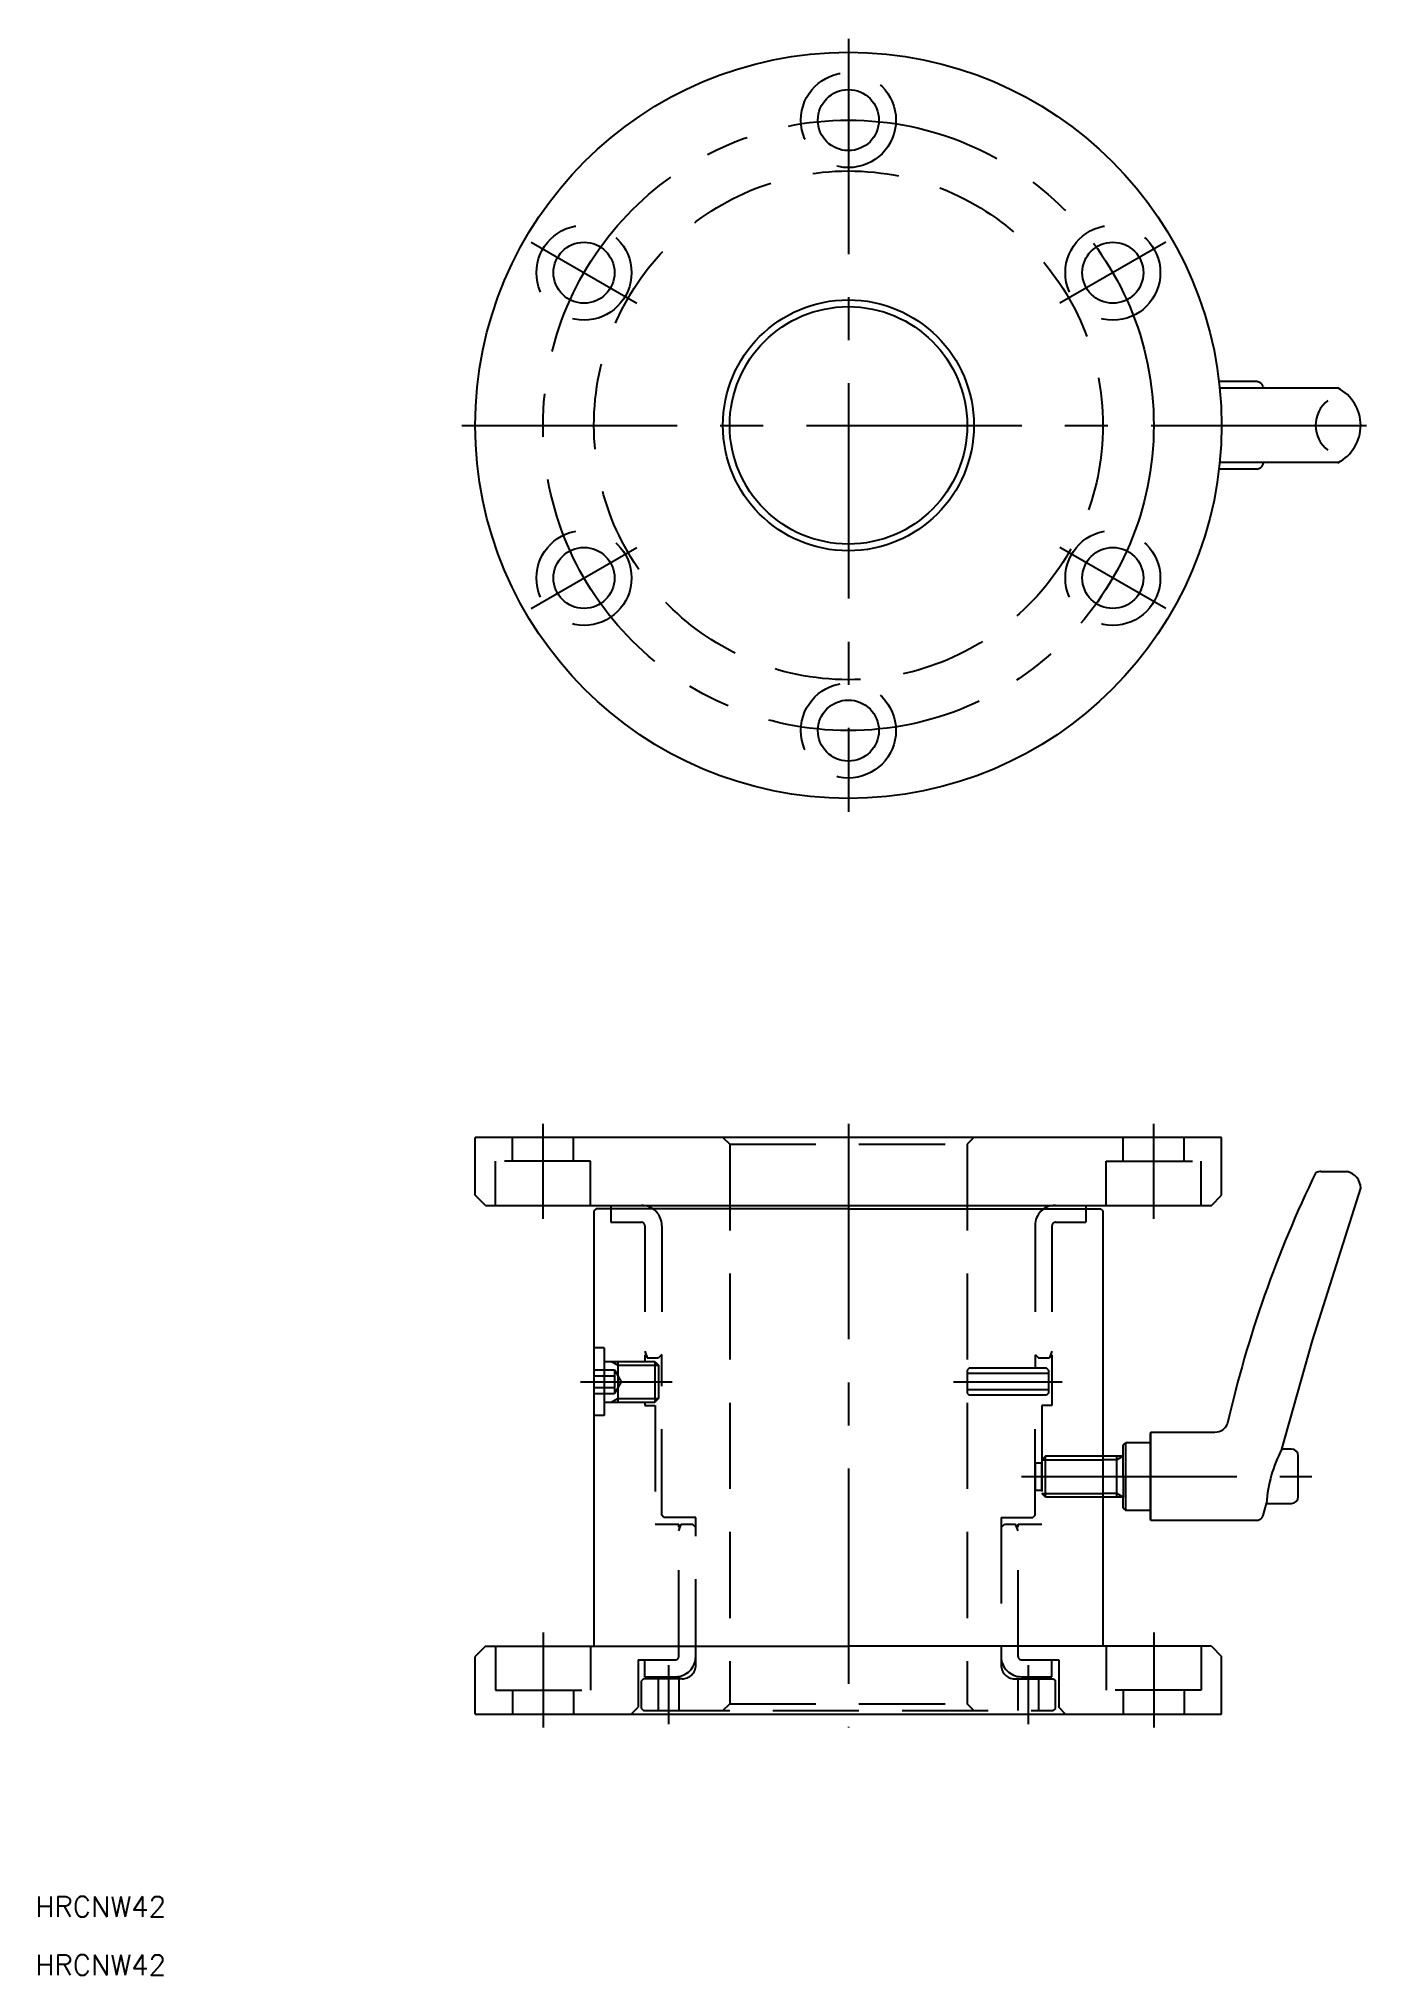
# Model space of a CAD drawing. Extents: x -119 to 78, y -39 to 247.
import ezdxf

# ---------------------------------------------------------------- set-up
doc = ezdxf.new("R2010")
doc.units = 0
doc.linetypes.add('CENTER', pattern=[50.8, 31.75, -6.35, 6.35, -6.35])
doc.linetypes.add('DASHED', pattern=[19.05, 12.7, -6.35])
doc.layers.get('0').update_dxf_attribs({"linetype": 'CONTINUOUS'})
doc.layers.add('CENTER', color=1, linetype='CENTER')
doc.styles.get("Standard").update_dxf_attribs({"font": 'txt.shx', "height": 3, "bigfont": 'bigfont.shx'})

msp = doc.modelspace()

# ---------------------------------------------------------------- linework, layer by layer
at = {"color": 7, "linetype": 'CONTINUOUS'}
for p, q in [((60.17, 196.44), (54.62, 196.44)), ((61.19, 195.5), (54.72, 195.5)), ((61.13, 195.71), (61.19, 195.5)), ((72.15, 195.5), (61.19, 195.5)), ((60.17, 183.56), (54.62, 183.56)), ((61.19, 184.5), (54.72, 184.5)), ((61.13, 184.29), (61.19, 184.5)), ((72.15, 184.5), (61.19, 184.5)), ((-55, 76.5), (-55, 85)), ((55, 85), (-55, 85)), ((55, 76.5), (55, 85)), ((69.64, 80), (73.49, 80)), ((68.39, 55.06), (75.5, 77.51)), ((-53.5, 75), (-55, 76.5)), ((-53.5, 75), (0, 75)), ((-37.2, 74.5), (-37.5, 74.2)), ((0, 74.5), (-37.2, 74.5)), ((-35, 75), (-35, 74.5)), ((0, 75), (53.5, 75)), ((0, 74.5), (37.2, 74.5)), ((30.5, 75), (35, 75)), ((35, 75), (35, 74.5)), ((37.2, 74.5), (37.5, 74.2)), ((53.5, 75), (55, 76.5)), ((-37.5, 74.2), (-37.5, 33)), ((37.5, 74.2), (37.5, 35)), ((63.88, 39.06), (68.39, 55.06)), ((40.5, 39.63), (40.87, 40)), ((40.87, 30), (40.87, 40)), ((44.5, 40), (40.87, 40)), ((44.59, 41.56), (44.5, 41.36)), ((44.5, 40), (44.5, 41.36)), ((44.5, 30), (44.5, 40)), ((44.59, 41.56), (54.01, 41.56)), ((44.59, 28.56), (44.59, 41.56)), ((40.5, 38), (37.5, 38)), ((39.56, 32), (39.56, 38)), ((40.5, 38), (40.5, 39.63)), ((40.5, 35), (40.5, 38)), ((65.3, 39.06), (63.88, 39.06)), ((66.3, 32.06), (66.3, 38.06)), ((37.5, 35), (37.5, 10)), ((40.5, 35), (40.5, 32)), ((-37.5, 33), (-37.5, 10)), ((40.5, 32), (37.5, 32)), ((40.5, 30.37), (40.5, 32)), ((40.5, 30.37), (40.87, 30)), ((44.5, 30), (40.87, 30)), ((44.5, 28.76), (44.5, 30)), ((44.59, 28.56), (44.5, 28.76)), ((60.17, 28.56), (44.59, 28.56)), ((61.13, 29.29), (61.63, 31.06)), ((61.63, 31.06), (65.3, 31.06)), ((-53.5, 10), (-55, 8.5)), ((-53.5, 10), (0, 10)), ((53.5, 10), (0, 10)), ((53.5, 10), (55, 8.5)), ((-55, 0), (-55, 8.5)), ((55, 0), (55, 8.5)), ((-55, 0), (55, 0))]:
    msp.add_line(p, q, dxfattribs=at)
at = {"color": 3, "linetype": 'DASHED'}
for p, q in [((-49.5, 81.5), (-49.5, 85)), ((-40.5, 81.5), (-40.5, 85)), ((-18.5, 85), (-17.5, 84)), ((-17.5, 84), (-17.5, 1.5)), ((-17.5, 84), (17.5, 84)), ((18.5, 85), (17.5, 84)), ((17.5, 84), (17.5, 1.5)), ((40.5, 81.5), (40.5, 85)), ((49.5, 81.5), (49.5, 85)), ((-52, 75), (-52, 81.5)), ((-38, 81.5), (-52, 81.5)), ((-38, 75), (-38, 81.5)), ((38, 75), (38, 81.5)), ((38, 81.5), (52, 81.5)), ((52, 75), (52, 81.5)), ((-35, 74.5), (-35, 72.5)), ((35, 74.5), (35, 72.5)), ((-35, 72.5), (-30.5, 72.5)), ((-30, 72), (-30, 52)), ((-27.5, 72), (-27.5, 53)), ((27.5, 72), (27.5, 51)), ((30, 72), (30, 45.5)), ((30.5, 72.5), (35, 72.5)), ((-36, 54), (-37.5, 54)), ((-36, 54), (-36, 44)), ((-36, 52), (-28.54, 52)), ((-34.94, 52), (-34, 51.46)), ((-34, 52), (-34, 46)), ((-34, 52), (-34, 46)), ((-34, 51.46), (-28, 51.46)), ((-30, 53.5), (-29.64, 52.5)), ((-29.64, 52.5), (-28, 52.5)), ((-28.54, 52), (-28.54, 46)), ((-28.54, 52), (-28, 51.46)), ((-27.5, 53), (-28, 52.5)), ((-28, 51.46), (-28, 46.54)), ((-27.5, 29.3), (-27.5, 53)), ((27.5, 53), (28, 52.5)), ((28, 52.5), (29.64, 52.5)), ((30, 53.5), (29.64, 52.5)), ((-37.5, 50.73), (-34.5, 50.73)), ((-37.5, 49.87), (-34.5, 49.87)), ((-34.5, 50.73), (-33.5, 49)), ((-34.5, 50.73), (-34.5, 47.27)), ((-33.5, 49), (-34.5, 47.27)), ((17.8, 51), (17.5, 50.7)), ((17.5, 50.7), (17.5, 47.3)), ((29.5, 50.2), (17.5, 50.2)), ((22.5, 51), (17.8, 51)), ((29.2, 51), (22.5, 51)), ((29.5, 50.7), (29.2, 51)), ((29.5, 50.7), (29.5, 47.3)), ((-37.5, 48.13), (-34.5, 48.13)), ((-37.5, 47.27), (-34.5, 47.27)), ((-36, 46), (-28.54, 46)), ((-34.94, 46), (-34, 46.54)), ((-34, 46.54), (-28, 46.54)), ((-30, 46), (-30, 45.5)), ((-28.54, 46), (-28, 46.54)), ((29.5, 47.8), (17.5, 47.8)), ((17.5, 47.3), (17.8, 47)), ((22.5, 47), (17.8, 47)), ((29.2, 47), (22.5, 47)), ((27.5, 29.3), (27.5, 47)), ((29.5, 47.3), (29.2, 47)), ((-36, 44), (-37.5, 44)), ((-30, 45.5), (-28.5, 45.5)), ((-28.5, 45.5), (-28.5, 28)), ((28.5, 45.5), (28.5, 28)), ((30, 45.5), (28.5, 45.5)), ((29.04, 38), (28.5, 37.46)), ((28.5, 37.46), (37.5, 37.46)), ((29.04, 32), (29.04, 38)), ((37.5, 38), (29.04, 38)), ((28.5, 32.54), (37.5, 32.54)), ((29.04, 32), (28.5, 32.54)), ((37.5, 32), (29.04, 32)), ((-27.2, 29), (-27.5, 29.3)), ((-22.5, 29), (-27.2, 29)), ((-22.5, 7.2), (-22.5, 29)), ((22.5, 29), (22.5, 7.2)), ((22.5, 29), (27.2, 29)), ((27.5, 29.3), (27.2, 29)), ((-28.5, 28), (-25, 28)), ((-25, 8.5), (-25, 28)), ((-25, 27), (-24.64, 28)), ((-24.64, 28), (-23, 28)), ((-22.5, 27.5), (-23, 28)), ((22.5, 27.5), (23, 28)), ((23, 28), (24.64, 28)), ((25, 27), (24.64, 28)), ((25, 8.5), (25, 28)), ((25, 28), (28.5, 28)), ((-52, 10), (-52, 3.5)), ((-38, 10), (-38, 3.5)), ((38, 10), (38, 3.5)), ((52, 10), (52, 3.5)), ((-31, 8), (-31, 1)), ((-31, 8), (-25.5, 8)), ((-30, 5.5), (-30, 8)), ((25.5, 8), (31, 8)), ((30, 5.5), (30, 8)), ((31, 8), (31, 1)), ((-52, 3.5), (-38, 3.5)), ((-49.5, 3.5), (-49.5, 0)), ((-40.5, 3.5), (-40.5, 0)), ((-30.2, 5.2), (-30.5, 4.9)), ((-30.5, 0.8), (-30.5, 4.9)), ((-24.5, 5.2), (-30.2, 5.2)), ((-30, 5.5), (-25.5, 5.5)), ((-28, 0.5), (-28, 5.2)), ((-25, 5.2), (-25, 0.5)), ((24.5, 5.2), (30.2, 5.2)), ((25, 0.5), (25, 5.2)), ((25.5, 5.5), (30, 5.5)), ((28, 5.2), (28, 0.5)), ((30.2, 5.2), (30.5, 4.9)), ((30.5, 0.8), (30.5, 4.9)), ((52, 3.5), (38, 3.5)), ((40.5, 3.5), (40.5, 0)), ((49.5, 3.5), (49.5, 0)), ((-32, 0), (-31, 1)), ((-30.5, 0.8), (-30.2, 0.5)), ((-30.2, 0.5), (30.2, 0.5)), ((-18.5, 0.5), (-17.5, 1.5)), ((-17.5, 1.5), (17.5, 1.5)), ((18.5, 0.5), (17.5, 1.5)), ((30.5, 0.8), (30.2, 0.5)), ((32, 0), (31, 1))]:
    msp.add_line(p, q, dxfattribs=at)
at = {"color": 3, "linetype": 'CONTINUOUS'}
for p, q in [((39.56, 37.46), (37.5, 37.46)), ((40.5, 38), (39.56, 37.46)), ((39.56, 32.54), (37.5, 32.54)), ((40.5, 32), (39.56, 32.54))]:
    msp.add_line(p, q, dxfattribs=at)
at = {"color": 3, "linetype": 'DASHED'}
msp.add_lwpolyline([(28.5, 33), (28.5, 37), (27.5, 37), (27.5, 33)], close=True, dxfattribs=at)
at = {"color": 7, "linetype": 'CONTINUOUS'}
for centre, radius in [((0, 190), 55), ((0, 235), 4.5), ((-38.97, 212.5), 4.5), ((38.97, 212.5), 4.5), ((0, 190), 18.5), ((0, 190), 17.5), ((-38.97, 167.5), 4.5), ((38.97, 167.5), 4.5), ((0, 145), 4.5)]:
    msp.add_circle(centre, radius, dxfattribs=at)
at = {"color": 3, "linetype": 'DASHED'}
for centre, radius in [((0, 235), 7), ((0, 190), 37.5), ((-38.97, 212.5), 7), ((38.97, 212.5), 7), ((-38.97, 167.5), 7), ((38.97, 167.5), 7), ((0, 145), 7)]:
    msp.add_circle(centre, radius, dxfattribs=at)
at = {"color": 7, "linetype": 'CONTINUOUS'}
for centre, radius, start, end in [((60.17, 195.44), 1, 15.7247, 90), ((69.3, 190), 6.2, 297.3186, 62.6814), ((73.45, 190), 4.6, 126.9899, 233.0101), ((60.17, 184.56), 1, 270, 344.2753), ((70.45, 74.06), 6, 97.7241, 104.983), ((72.92, 77.48), 2.58, 0.7205, 77.3683), ((222.93, 4.91), 171.3, 154.0543, 167.1877), ((54.01, 43.56), 2, 270, 340.621), ((81.31, 29.83), 19.72, 152.1114, 176.4391), ((65.3, 38.06), 1, 0, 90), ((65.3, 32.06), 1, 270, 0), ((60.17, 29.56), 1, 270, 344.2753)]:
    msp.add_arc(centre, radius, start, end, dxfattribs=at)
at = {"color": 3, "linetype": 'DASHED'}
for centre, radius, start, end in [((-30.5, 72), 3, 0, 90), ((30.5, 72), 3, 90, 180), ((-30.5, 72), 0.5, 0, 90), ((30.5, 72), 0.5, 90, 180), ((-25.5, 8.5), 3, 270, 0), ((-25.5, 8.5), 0.5, 270, 0), ((-24.5, 7.2), 2, 270, 0), ((25.5, 8.5), 3, 180, 270), ((24.5, 7.2), 2, 180, 270), ((25.5, 8.5), 0.5, 180, 270)]:
    msp.add_arc(centre, radius, start, end, dxfattribs=at)
at = {"layer": 'CENTER', "color": 1, "linetype": 'CENTER'}
for p, q in [((0, 247), (0, 133)), ((-46.77, 217), (-31.18, 208)), ((46.77, 217), (31.18, 208)), ((-57, 190), (77.5, 190)), ((-46.77, 163), (-31.18, 172)), ((46.77, 163), (31.18, 172)), ((-45, 73), (-45, 87)), ((0, 87), (0, -2)), ((45, 73), (45, 87)), ((-39.5, 49), (-26, 49)), ((15.5, 49), (31.5, 49)), ((25.5, 35), (68.3, 35)), ((-45, 12), (-45, -2)), ((45, 12), (45, -2)), ((-26.5, 7.2), (-26.5, -1.5)), ((26.5, 7.2), (26.5, -1.5))]:
    msp.add_line(p, q, dxfattribs=at)
msp.add_circle((0, 190), 45, dxfattribs=at)

# ---------------------------------------------------------------- texts
at = {"color": 7, "linetype": 'CONTINUOUS'}
for p in [(-119.85, -29.88), (-119.85, -38.51)]:
    msp.add_text('HRCNW42', height=3, dxfattribs=at).set_placement(p)

doc.saveas('drawing.dxf')
